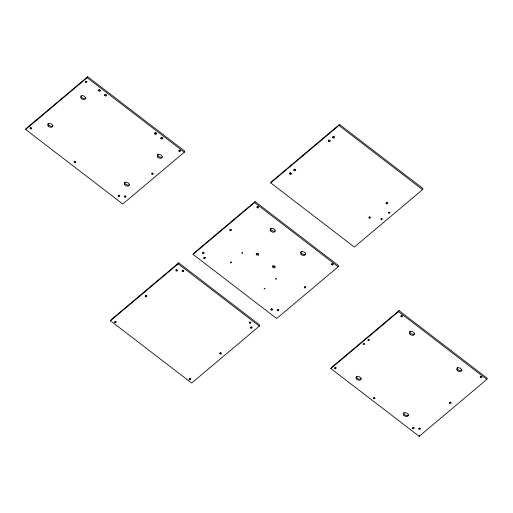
<?xml version="1.0" encoding="UTF-8"?>
<svg xmlns="http://www.w3.org/2000/svg" width="513" height="513" viewBox="0 0 513 513"><rect width="100%" height="100%" fill="white"/><g stroke="black" fill="none" stroke-linecap="round" stroke-linejoin="round"><path stroke-width="0.77" d="M25.65 129.494L26.169 128.442L87.672 76.674L184.802 151.194L184.282 152.239L122.774 204.007L25.65 129.494L87.159 77.726L87.672 76.674M110.526 320.805L111.045 319.753L178.691 262.823L259.828 325.075L259.315 326.127L191.67 383.057L110.526 320.805L178.171 263.874L178.691 262.823M193.068 254.39L193.587 253.339L255.096 201.577L338.695 265.715L338.176 266.766L276.674 318.528L193.068 254.39L254.576 202.622L255.096 201.577M270.736 182.91L271.255 181.865L339.471 124.454L423.071 188.592L422.552 189.643L354.342 247.054L270.736 182.91L338.952 125.499L339.471 124.454M330.872 368.571L331.392 367.52L399.037 310.589L487.35 378.344L486.831 379.396L419.192 436.326L330.872 368.571L398.518 311.641L399.037 310.589M419.192 436.326L419.705 435.274M231.626 261.963L231.241 261.893M338.952 125.499L422.552 189.643M398.518 311.641L486.831 379.396M254.576 202.622L338.176 266.766M87.159 77.726L184.282 152.239M178.171 263.874L259.315 326.127M146.917 295.796A0.795 0.532 26.2 0 1 145.692 295.167M116.233 321.619A0.795 0.532 26.2 0 1 115.322 321.427M190.656 378.876A0.795 0.532 26.2 0 1 190.272 378.838M190.079 378.761A0.795 0.532 26.2 0 1 189.656 378.37M177.248 270.011A0.795 0.532 26.2 0 1 176.543 269.646M250.517 322.202A0.795 0.532 26.2 0 1 250.011 321.882M252.184 327.191A0.795 0.532 26.2 0 1 251.274 327.005M183.853 270.64A0.795 0.532 26.2 0 1 182.692 270.165M221.334 353.059A0.795 0.532 26.2 0 1 220.443 352.694M125.852 196.222A0.795 0.532 26.2 0 1 125.044 195.716M180.409 150.463A0.795 0.532 26.2 0 1 179.524 150.104M153.041 173.343A0.795 0.532 26.2 0 1 152.483 173.118M129.667 184.295A2.642 1.783 26.2 0 1 126.782 184.795A2.642 1.783 26.2 0 1 124.832 182.327M53.031 125.499A2.642 1.783 26.2 0 1 50.146 126.006A2.642 1.783 26.2 0 1 48.196 123.53M85.998 97.752A2.642 1.783 26.2 0 1 83.112 98.259A2.642 1.783 26.2 0 1 81.163 95.784M162.935 137.862A0.988 0.667 26.2 0 1 161.967 137.914A0.988 0.667 26.2 0 1 161.249 137.176M31.485 127.961A0.795 0.532 26.2 0 1 30.677 127.448M86.902 81.477A0.795 0.532 26.2 0 1 86.331 81.362M75.725 161.762A0.795 0.532 26.2 0 1 74.84 161.396M162.332 156.914A2.642 1.783 26.2 0 1 159.139 156.734A2.642 1.783 26.2 0 1 157.933 154.131M119.785 195.556A0.795 0.532 26.2 0 1 118.894 195.196M156.792 133.143A0.988 0.667 26.2 0 1 155.176 132.649M106.422 94.937A0.988 0.667 26.2 0 1 105.101 94.097M100.272 90.217A0.988 0.667 26.2 0 1 99.028 89.576M203.937 252.582A0.795 0.532 26.2 0 1 203.122 252.069M258.808 254.127A1.321 0.891 26.2 0 1 256.744 253.204M275.205 266.702A1.321 0.891 26.2 0 1 273.839 266.555A1.321 0.891 26.2 0 1 273.089 265.497M231.6 229.587A0.795 0.532 26.2 0 1 230.735 229.587M258.308 206.822A0.795 0.532 26.2 0 1 257.603 206.457M333.245 264.003A0.795 0.532 26.2 0 1 332.02 263.381M305.511 286.882A0.795 0.532 26.2 0 1 305.004 286.562M278.873 309.769A0.795 0.532 26.2 0 1 277.963 309.576M272.615 309.095A0.795 0.532 26.2 0 1 271.454 308.627M205.405 257.532A0.795 0.532 26.2 0 1 204.347 257.212M305.543 254.057A2.642 1.783 26.2 0 1 302.644 254.05A2.642 1.783 26.2 0 1 301.009 251.723M275.218 230.792A2.642 1.783 26.2 0 1 272.025 230.613A2.642 1.783 26.2 0 1 270.819 228.009M370.091 217.191A0.795 0.532 26.2 0 1 369.475 216.717M387.597 202.821A0.795 0.532 26.2 0 1 386.603 202.308M334.758 136.907A0.988 0.667 26.2 0 1 333.79 136.958A0.988 0.667 26.2 0 1 333.065 136.221M291.66 173.182A0.988 0.667 26.2 0 1 290.044 172.689M295.777 169.675A0.988 0.667 26.2 0 1 294.321 169.085M330.103 140.658A0.988 0.667 26.2 0 1 328.782 139.825M381.896 218.512A0.66 0.442 26.2 0 1 381.634 218.307M390.181 212.151A0.66 0.442 26.2 0 1 389.457 212.145M451.216 402.455A0.795 0.532 26.2 0 1 450.055 401.987M481.547 376.677A0.795 0.532 26.2 0 1 480.841 376.311M402.436 315.835A0.795 0.532 26.2 0 1 401.378 315.168M420.371 428.323A0.795 0.532 26.2 0 1 419.621 428.092M336.207 367.718A0.795 0.532 26.2 0 1 335.297 367.532M374.695 397.665A0.795 0.532 26.2 0 1 374.189 397.344M408.701 414.754A2.642 1.783 26.2 0 1 405.815 415.261A2.642 1.783 26.2 0 1 403.866 412.785M414.273 427.611A0.795 0.532 26.2 0 1 413.112 427.143M414.741 333.521A2.642 1.783 26.2 0 1 411.541 333.88A2.642 1.783 26.2 0 1 410.041 331.109M361.364 378.44A2.642 1.783 26.2 0 1 358.484 378.947A2.642 1.783 26.2 0 1 356.529 376.471M462.072 369.835A2.642 1.783 26.2 0 1 458.879 370.194A2.642 1.783 26.2 0 1 457.378 367.423M364.531 343.639A0.66 0.442 26.2 0 1 363.909 343.447M369.065 339.523A0.66 0.442 26.2 0 1 368.764 339.362M230.382 262.457C231.03 264.015 231.953 261.694 230.395 262.425M241.803 252.851C242.534 254.39 243.239 252.101 241.822 252.781M264.195 288.396C265.17 289.992 265.33 287.46 264.195 288.396M275.609 278.79C276.334 280.38 277.084 277.943 275.609 278.79M176.023 270.697A0.795 0.532 26.2 0 0 177.306 270.832A0.795 0.532 26.2 0 0 176.466 269.883A0.795 0.532 26.2 0 0 176.023 270.697M145.346 296.52A0.795 0.532 26.2 0 0 146.622 296.655A0.795 0.532 26.2 0 0 145.782 295.706A0.795 0.532 26.2 0 0 145.346 296.52M189.246 379.569A0.795 0.532 26.2 0 0 190.522 379.703A0.795 0.532 26.2 0 0 189.688 378.754A0.795 0.532 26.2 0 0 189.246 379.569M114.662 322.344A0.795 0.532 26.2 0 0 115.938 322.478A0.795 0.532 26.2 0 0 115.104 321.529A0.795 0.532 26.2 0 0 114.662 322.344M182.282 271.364A0.795 0.532 26.2 0 0 183.558 271.505A0.795 0.532 26.2 0 0 182.724 270.55A0.795 0.532 26.2 0 0 182.282 271.364M219.93 353.746A0.795 0.532 26.2 0 0 221.206 353.88A0.795 0.532 26.2 0 0 220.372 352.931A0.795 0.532 26.2 0 0 219.93 353.746M250.613 327.922A0.795 0.532 26.2 0 0 251.889 328.057A0.795 0.532 26.2 0 0 251.049 327.108A0.795 0.532 26.2 0 0 250.613 327.922M249.491 322.927A0.795 0.532 26.2 0 0 250.767 323.068A0.795 0.532 26.2 0 0 249.934 322.113A0.795 0.532 26.2 0 0 249.491 322.927M74.321 162.448A0.795 0.532 26.2 0 0 75.597 162.583A0.795 0.532 26.2 0 0 74.763 161.633A0.795 0.532 26.2 0 0 74.321 162.448M118.375 196.248A0.795 0.532 26.2 0 0 119.651 196.383A0.795 0.532 26.2 0 0 118.817 195.434A0.795 0.532 26.2 0 0 118.375 196.248M30.267 128.648A0.795 0.532 26.2 0 0 31.543 128.782A0.795 0.532 26.2 0 0 30.709 127.833A0.795 0.532 26.2 0 0 30.267 128.648M85.491 82.17A0.795 0.532 26.2 0 0 86.774 82.304A0.795 0.532 26.2 0 0 85.934 81.355A0.795 0.532 26.2 0 0 85.491 82.17M157.857 157.145A2.642 1.783 26.2 0 0 162.114 157.6A2.642 1.783 26.2 0 0 159.325 154.432A2.642 1.783 26.2 0 0 157.857 157.145M124.89 184.892A2.642 1.783 26.2 0 0 129.148 185.347A2.642 1.783 26.2 0 0 126.358 182.173A2.642 1.783 26.2 0 0 124.89 184.892M151.816 174.035A0.795 0.532 26.2 0 0 153.098 174.17A0.795 0.532 26.2 0 0 152.258 173.221A0.795 0.532 26.2 0 0 151.816 174.035M179.005 151.155A0.795 0.532 26.2 0 0 180.281 151.29A0.795 0.532 26.2 0 0 179.447 150.341A0.795 0.532 26.2 0 0 179.005 151.155M124.633 196.915A0.795 0.532 26.2 0 0 125.909 197.05A0.795 0.532 26.2 0 0 125.076 196.101A0.795 0.532 26.2 0 0 124.633 196.915M81.221 98.349A2.642 1.783 26.2 0 0 85.479 98.804A2.642 1.783 26.2 0 0 82.689 95.636A2.642 1.783 26.2 0 0 81.221 98.349M154.791 133.887A0.988 0.667 26.2 0 0 156.388 134.06A0.988 0.667 26.2 0 0 155.336 132.873A0.988 0.667 26.2 0 0 154.791 133.887M160.935 138.606A0.988 0.667 26.2 0 0 162.531 138.773A0.988 0.667 26.2 0 0 161.486 137.587A0.988 0.667 26.2 0 0 160.935 138.606M48.26 126.095A2.642 1.783 26.2 0 0 52.512 126.551A2.642 1.783 26.2 0 0 49.729 123.383A2.642 1.783 26.2 0 0 48.26 126.095M98.643 90.814A0.988 0.667 26.2 0 0 100.24 90.987A0.988 0.667 26.2 0 0 99.195 89.794A0.988 0.667 26.2 0 0 98.643 90.814M104.793 95.533A0.988 0.667 26.2 0 0 106.39 95.7A0.988 0.667 26.2 0 0 105.345 94.514A0.988 0.667 26.2 0 0 104.793 95.533M256.423 254.602A1.321 0.891 26.2 0 0 258.571 254.942A1.321 0.891 26.2 0 0 257.289 253.319A1.321 0.891 26.2 0 0 256.423 254.602M272.813 267.183A1.321 0.891 26.2 0 0 274.962 267.517A1.321 0.891 26.2 0 0 273.679 265.894A1.321 0.891 26.2 0 0 272.813 267.183M271.044 309.826A0.795 0.532 26.2 0 0 272.32 309.961A0.795 0.532 26.2 0 0 271.48 309.012A0.795 0.532 26.2 0 0 271.044 309.826M203.834 258.263A0.795 0.532 26.2 0 0 205.11 258.398A0.795 0.532 26.2 0 0 204.277 257.449A0.795 0.532 26.2 0 0 203.834 258.263M202.712 253.268A0.795 0.532 26.2 0 0 203.988 253.409A0.795 0.532 26.2 0 0 203.154 252.454A0.795 0.532 26.2 0 0 202.712 253.268M229.901 230.388A0.795 0.532 26.2 0 0 231.177 230.529A0.795 0.532 26.2 0 0 230.337 229.574A0.795 0.532 26.2 0 0 229.901 230.388M257.084 207.508A0.795 0.532 26.2 0 0 258.36 207.65A0.795 0.532 26.2 0 0 257.526 206.694A0.795 0.532 26.2 0 0 257.084 207.508M331.674 264.734A0.795 0.532 26.2 0 0 332.95 264.868A0.795 0.532 26.2 0 0 332.11 263.919A0.795 0.532 26.2 0 0 331.674 264.734M304.485 287.613A0.795 0.532 26.2 0 0 305.761 287.748A0.795 0.532 26.2 0 0 304.927 286.799A0.795 0.532 26.2 0 0 304.485 287.613M277.302 310.493A0.795 0.532 26.2 0 0 278.578 310.628A0.795 0.532 26.2 0 0 277.738 309.679A0.795 0.532 26.2 0 0 277.302 310.493M301.067 254.288A2.642 1.783 26.2 0 0 305.325 254.743A2.642 1.783 26.2 0 0 302.542 251.575A2.642 1.783 26.2 0 0 301.067 254.288M270.742 231.023A2.642 1.783 26.2 0 0 275 231.472A2.642 1.783 26.2 0 0 272.211 228.304A2.642 1.783 26.2 0 0 270.742 231.023M369.065 217.916A0.795 0.532 26.2 0 0 370.341 218.057A0.795 0.532 26.2 0 0 369.507 217.108A0.795 0.532 26.2 0 0 369.065 217.916M386.193 203.507A0.795 0.532 26.2 0 0 387.469 203.642A0.795 0.532 26.2 0 0 386.629 202.693A0.795 0.532 26.2 0 0 386.193 203.507M289.659 173.92A0.988 0.667 26.2 0 0 291.256 174.093A0.988 0.667 26.2 0 0 290.211 172.907A0.988 0.667 26.2 0 0 289.659 173.92M332.757 137.651A0.988 0.667 26.2 0 0 334.354 137.824A0.988 0.667 26.2 0 0 333.309 136.631A0.988 0.667 26.2 0 0 332.757 137.651M328.474 141.255A0.988 0.667 26.2 0 0 330.071 141.421A0.988 0.667 26.2 0 0 329.025 140.235A0.988 0.667 26.2 0 0 328.474 141.255M293.936 170.322A0.988 0.667 26.2 0 0 295.533 170.489A0.988 0.667 26.2 0 0 294.488 169.303A0.988 0.667 26.2 0 0 293.936 170.322M381.114 219.359A0.66 0.442 26.2 0 0 382.179 219.474A0.66 0.442 26.2 0 0 381.48 218.679A0.66 0.442 26.2 0 0 381.114 219.359M388.674 212.991A0.66 0.442 26.2 0 0 389.739 213.107A0.66 0.442 26.2 0 0 389.046 212.318A0.66 0.442 26.2 0 0 388.674 212.991M334.636 368.443A0.795 0.532 26.2 0 0 335.912 368.584A0.795 0.532 26.2 0 0 335.072 367.629A0.795 0.532 26.2 0 0 334.636 368.443M373.669 398.389A0.795 0.532 26.2 0 0 374.945 398.53A0.795 0.532 26.2 0 0 374.112 397.581A0.795 0.532 26.2 0 0 373.669 398.389M403.923 415.35A2.642 1.783 26.2 0 0 408.181 415.806A2.642 1.783 26.2 0 0 405.392 412.638A2.642 1.783 26.2 0 0 403.923 415.35M412.702 428.342A0.795 0.532 26.2 0 0 413.978 428.477A0.795 0.532 26.2 0 0 413.145 427.528A0.795 0.532 26.2 0 0 412.702 428.342M409.964 334.117A2.642 1.783 26.2 0 0 414.222 334.572A2.642 1.783 26.2 0 0 411.432 331.404A2.642 1.783 26.2 0 0 409.964 334.117M449.644 403.186A0.795 0.532 26.2 0 0 450.921 403.321A0.795 0.532 26.2 0 0 450.087 402.372A0.795 0.532 26.2 0 0 449.644 403.186M418.961 429.009A0.795 0.532 26.2 0 0 420.237 429.144A0.795 0.532 26.2 0 0 419.403 428.195A0.795 0.532 26.2 0 0 418.961 429.009M480.328 377.363A0.795 0.532 26.2 0 0 481.604 377.497A0.795 0.532 26.2 0 0 480.764 376.548A0.795 0.532 26.2 0 0 480.328 377.363M356.593 379.036A2.642 1.783 26.2 0 0 360.851 379.492A2.642 1.783 26.2 0 0 358.061 376.324A2.642 1.783 26.2 0 0 356.593 379.036M457.301 370.431A2.642 1.783 26.2 0 0 461.559 370.886A2.642 1.783 26.2 0 0 458.769 367.718A2.642 1.783 26.2 0 0 457.301 370.431M401.025 316.521A0.795 0.532 26.2 0 0 402.307 316.662A0.795 0.532 26.2 0 0 401.467 315.707A0.795 0.532 26.2 0 0 401.025 316.521M363.275 344.383A0.66 0.442 26.2 0 0 364.339 344.499A0.66 0.442 26.2 0 0 363.64 343.71A0.66 0.442 26.2 0 0 363.275 344.383M368.122 340.305A0.66 0.442 26.2 0 0 369.187 340.414A0.66 0.442 26.2 0 0 368.494 339.625A0.66 0.442 26.2 0 0 368.122 340.305"/></g></svg>
